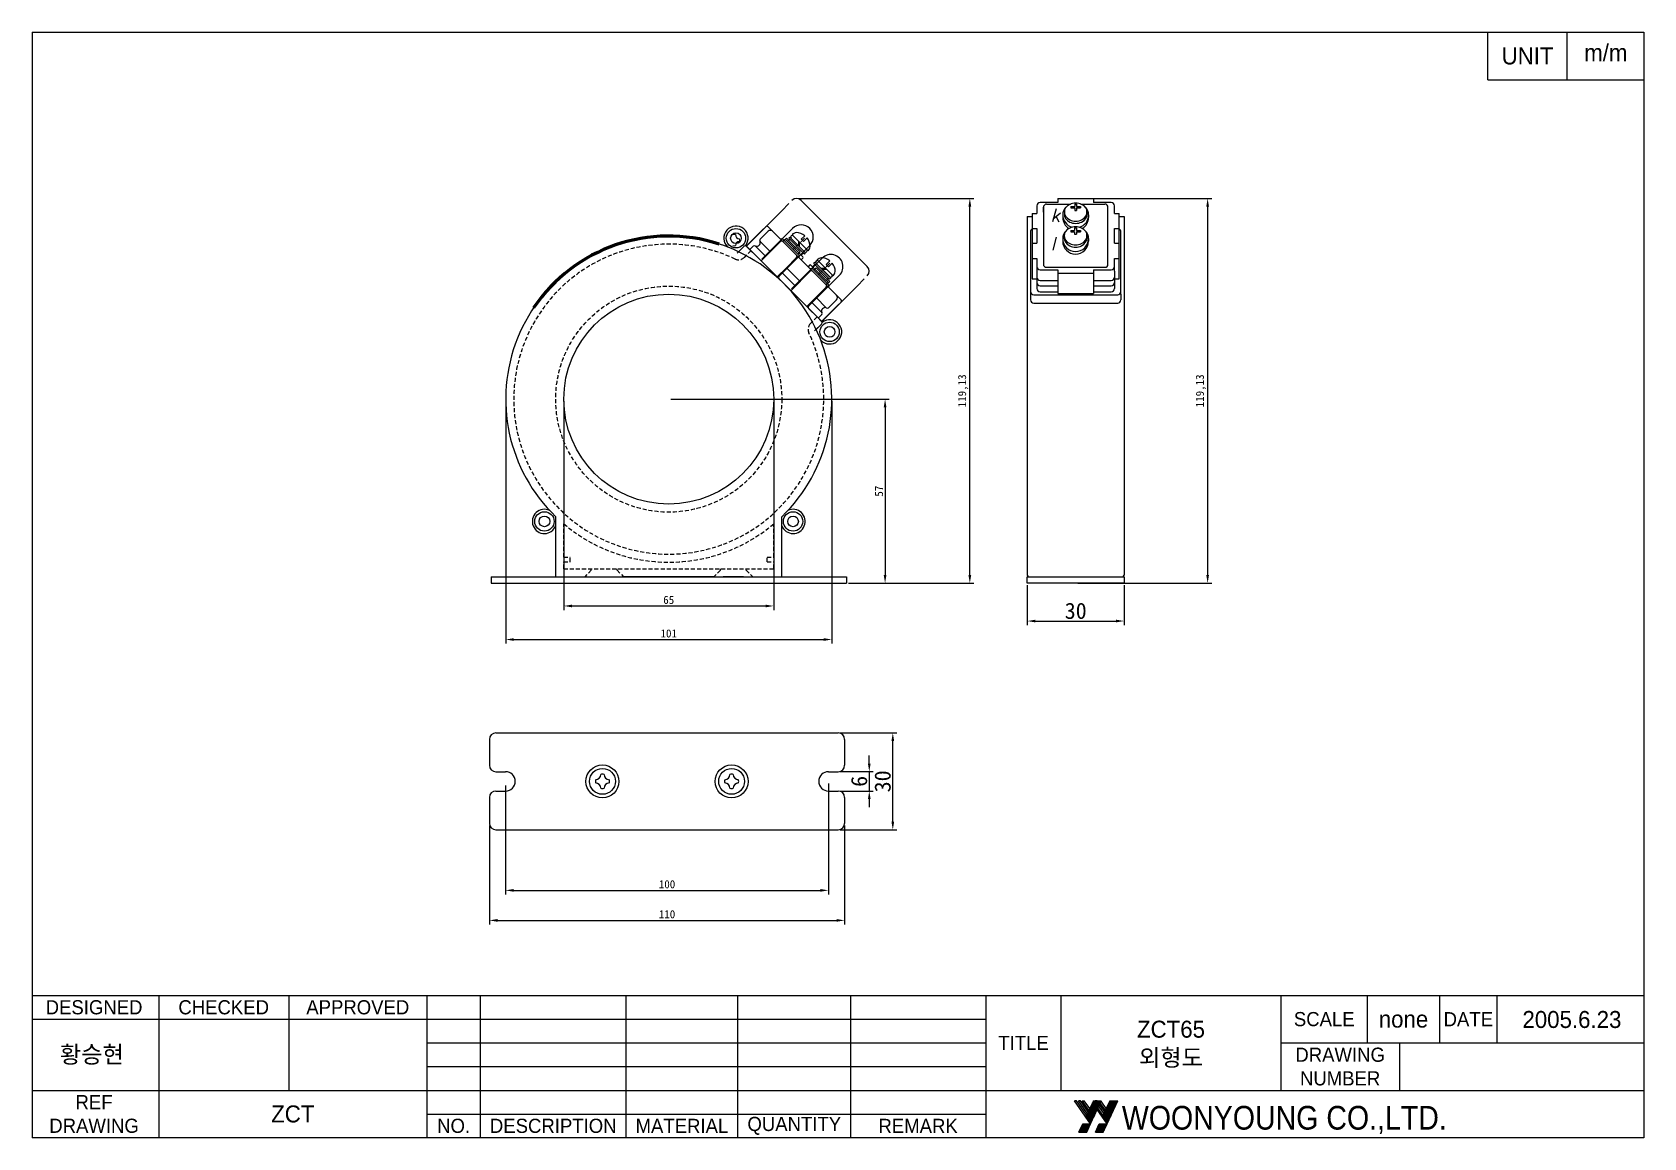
# Model space of a CAD drawing. Header units: millimetres. Extents: x 575 to 1074, y 301 to 644.
import ezdxf

# ---------------------------------------------------------------- set-up
doc = ezdxf.new("R2010")
doc.units = ezdxf.units.MM
for name, pattern in [('CENTER', [2, 1.25, -0.25, 0.25, -0.25]), ('CENTER2', [1.125, 0.75, -0.125, 0.125, -0.125]), ('HIDDEN', [0.375, 0.25, -0.125]), ('HIDDEN2', [4.7625, 3.175, -1.5875])]:
    doc.linetypes.add(name, pattern=pattern)
for name, color, linetype in [('1', 7, 'Continuous'), ('case', 7, 'Continuous'), ('CL', 1, 'CENTER'), ('LAYER1', 4, 'Continuous'), ('가는실선', 7, 'Continuous'), ('단자cover', 5, 'Continuous'), ('단자판', 1, 'Continuous')]:
    doc.layers.add(name, color=color, linetype=linetype)
doc.layers.add('AM_5', color=3, linetype='Continuous', lineweight=25)
doc.styles.add('H', font='Dotum.ttf')
doc.styles.add('M', font='Gulim.ttf', dxfattribs={"height": 3})
doc.styles.add('ROMANT', font='', dxfattribs={"width": 0.9, "height": 3})
doc.styles.get('ROMANT').set_extended_font_data('견고딕')
doc.dimstyles.new('ISO-25', dxfattribs={"dimtxt": 2.5, "dimasz": 2.5, "dimexe": 1.25, "dimexo": 0.625, "dimtad": 1, "dimtxsty": 'Standard', "dimcen": 2.5, "dimadec": 0, "dimazin": 0, "dimtfac": 1, "dimtmove": 0, "dimatfit": 3, "dimfxl": 0, "dimarcsym": 0})
doc.dimstyles.new('ISO-25$0', dxfattribs={"dimtxt": 2.5, "dimasz": 2.5, "dimexe": 1.25, "dimexo": 0.625, "dimtad": 1, "dimtxsty": 'Standard', "dimcen": 2.5, "dimadec": 0, "dimazin": 0, "dimtfac": 1, "dimtmove": 0, "dimatfit": 3, "dimfxl": 0, "dimarcsym": 0})

# ---------------------------------------------------------------- blocks, each defined once
blk = doc.blocks.new('*D1')
at = {"color": 0, "lineweight": -2}
for p, q in [((833.86, 417.24), (833.86, 419.74)), ((824.85, 414.74), (835.11, 414.74)), ((833.86, 414.74), (833.86, 408.74)), ((824.85, 408.74), (835.11, 408.74)), ((833.86, 406.24), (833.86, 403.74))]:
    blk.add_line(p, q, dxfattribs=at)
at = {"color": 0}
for points in [[(833.44, 417.24), (834.28, 417.24), (833.86, 414.74)], [(833.44, 406.24), (834.28, 406.24), (833.86, 408.74)]]:
    blk.add_solid(points, dxfattribs=at)
at = {"layer": 'DEFPOINTS', "color": 0}
for p in [(824.22, 414.74), (824.22, 408.74), (833.86, 408.74)]:
    blk.add_point(p, dxfattribs=at)
at = {"color": 0, "insert": (830.73, 411.74), "char_height": 5, "attachment_point": 5, "rotation": 90}
blk.add_mtext('6', dxfattribs=at)
blk = doc.blocks.new('*D2')
at = {"color": 0, "lineweight": -2}
for p, q in [((882.79, 472.47), (882.79, 460.13)), ((912.79, 472.47), (912.79, 460.13)), ((885.29, 461.38), (910.29, 461.38))]:
    blk.add_line(p, q, dxfattribs=at)
at = {"color": 0}
for points in [[(885.29, 461.8), (885.29, 460.96), (882.79, 461.38)], [(910.29, 461.8), (910.29, 460.96), (912.79, 461.38)]]:
    blk.add_solid(points, dxfattribs=at)
at = {"layer": 'DEFPOINTS', "color": 0}
for p in [(882.79, 473.1), (912.79, 473.1), (912.79, 461.38)]:
    blk.add_point(p, dxfattribs=at)
at = {"color": 0, "insert": (897.79, 464.51), "char_height": 5, "attachment_point": 5}
blk.add_mtext('30', dxfattribs=at)
blk = doc.blocks.new('*D6')
at = {"color": 0, "lineweight": -2}
for p, q in [((824.85, 426.74), (842.4, 426.74)), ((841.15, 399.24), (841.15, 424.24)), ((824.85, 396.74), (842.4, 396.74))]:
    blk.add_line(p, q, dxfattribs=at)
at = {"color": 0}
for points in [[(840.73, 424.24), (841.57, 424.24), (841.15, 426.74)], [(840.73, 399.24), (841.57, 399.24), (841.15, 396.74)]]:
    blk.add_solid(points, dxfattribs=at)
at = {"layer": 'DEFPOINTS', "color": 0}
for p in [(824.22, 426.74), (841.15, 426.74), (824.22, 396.74)]:
    blk.add_point(p, dxfattribs=at)
at = {"color": 0, "insert": (838.02, 411.74), "char_height": 5, "attachment_point": 5, "rotation": 90}
blk.add_mtext('30', dxfattribs=at)
blk = doc.blocks.new('*X10')
at = {"color": 0}
for p, q in [((151.4, 128.86), (153.26, 130.72)), ((151.47, 129.2), (152.99, 130.72)), ((151.51, 128.7), (153.52, 130.72)), ((151.61, 128.54), (153.79, 130.72)), ((151.7, 129.69), (152.72, 130.72)), ((151.72, 128.39), (154.05, 130.72)), ((151.93, 130.18), (152.46, 130.72)), ((152.15, 130.68), (152.19, 130.72)), ((155.61, 129.09), (157.23, 130.72)), ((155.61, 128.82), (157.5, 130.72)), ((155.72, 128.67), (157.76, 130.72)), ((155.82, 128.51), (158.03, 130.72)), ((155.84, 129.59), (156.97, 130.72)), ((155.93, 128.36), (158.29, 130.72)), ((156.07, 130.08), (156.7, 130.72)), ((156.3, 130.57), (156.44, 130.72)), ((151.83, 128.23), (154.02, 130.42)), ((151.94, 128.08), (153.79, 129.92)), ((152.05, 127.92), (153.56, 129.43)), ((152.16, 127.76), (153.33, 128.93)), ((152.27, 127.61), (153.1, 128.44)), ((152.38, 127.45), (152.87, 127.95)), ((152.49, 127.3), (152.64, 127.45)), ((156.04, 128.2), (158.16, 130.31)), ((156.15, 128.04), (157.93, 129.82)), ((156.26, 127.89), (157.7, 129.33)), ((156.37, 127.73), (157.47, 128.83)), ((156.48, 127.58), (157.24, 128.34)), ((156.59, 127.42), (157.01, 127.85)), ((156.7, 127.26), (156.79, 127.35)), ((148.52, 122.8), (150.65, 124.93)), ((148.73, 123.27), (150.38, 124.93)), ((148.79, 122.8), (150.91, 124.93)), ((148.96, 123.76), (150.12, 124.93)), ((149.05, 122.8), (151.18, 124.93)), ((149.18, 124.26), (149.85, 124.93)), ((149.32, 122.8), (151.44, 124.93)), ((149.41, 124.75), (149.59, 124.93)), ((149.58, 122.8), (151.28, 124.49)), ((149.85, 122.8), (151.05, 124)), ((150.11, 122.8), (150.83, 123.51)), ((150.38, 122.8), (150.6, 123.02)), ((152.76, 122.8), (154.89, 124.93)), ((152.87, 123.17), (154.63, 124.93)), ((153.03, 122.8), (155.16, 124.93)), ((153.1, 123.66), (154.36, 124.93)), ((153.29, 122.8), (155.42, 124.93)), ((153.33, 124.16), (154.1, 124.93)), ((153.55, 124.65), (153.83, 124.93)), ((153.56, 122.8), (155.64, 124.88)), ((153.82, 122.8), (155.42, 124.39)), ((154.09, 122.8), (155.19, 123.9)), ((154.36, 122.8), (154.97, 123.41)), ((154.62, 122.8), (154.74, 122.92))]:
    blk.add_line(p, q, dxfattribs=at)
blk = doc.blocks.new('*X11')
at = {"color": 0}
for p, q in [((150.35, 73.46), (150.77, 73.87)), ((150.46, 73.3), (150.88, 73.71)), ((150.52, 73.89), (150.66, 74.03)), ((150.57, 73.14), (150.99, 73.56)), ((154.56, 73.42), (154.98, 73.84)), ((154.65, 73.77), (154.87, 73.99)), ((154.67, 73.27), (155.09, 73.68)), ((154.78, 73.11), (155.2, 73.52)), ((149.51, 71.81), (149.91, 72.21)), ((149.62, 71.66), (150.02, 72.06)), ((149.68, 72.25), (149.8, 72.37)), ((149.73, 71.5), (150.13, 71.9)), ((149.84, 71.35), (150.24, 71.75)), ((149.94, 72.77), (150.31, 73.14)), ((149.94, 71.19), (150.34, 71.59)), ((150, 72.58), (150.42, 72.99)), ((150.05, 71.03), (150.45, 71.43)), ((150.11, 72.42), (150.52, 72.83)), ((150.16, 70.88), (150.56, 71.28)), ((150.22, 72.26), (150.63, 72.68)), ((150.27, 70.72), (150.67, 71.12)), ((150.33, 72.11), (150.74, 72.52)), ((150.38, 70.57), (150.78, 70.97)), ((150.44, 71.95), (150.85, 72.36)), ((150.49, 70.41), (150.89, 70.81)), ((150.55, 71.79), (150.96, 72.21)), ((150.6, 70.26), (151, 70.66)), ((150.66, 71.64), (151.07, 72.05)), ((150.68, 72.99), (151.09, 73.4)), ((150.71, 70.1), (150.78, 70.17)), ((150.77, 71.48), (151.18, 71.89)), ((150.79, 72.83), (151.2, 73.24)), ((150.88, 71.33), (151.29, 71.74)), ((150.9, 72.68), (151.31, 73.09)), ((150.99, 71.17), (151.4, 71.58)), ((151.01, 72.52), (151.42, 72.93)), ((151.09, 71.01), (151.24, 71.16)), ((151.12, 72.36), (151.53, 72.78)), ((151.23, 72.21), (151.64, 72.62)), ((151.34, 72.05), (151.75, 72.46)), ((151.45, 71.9), (151.7, 72.15)), ((153.72, 71.78), (154.12, 72.18)), ((153.81, 72.14), (154.01, 72.34)), ((153.83, 71.63), (154.23, 72.03)), ((153.94, 71.47), (154.34, 71.87)), ((154.05, 71.31), (154.45, 71.71)), ((154.1, 72.7), (154.52, 73.11)), ((154.16, 71.16), (154.56, 71.56)), ((154.21, 72.54), (154.63, 72.96)), ((154.26, 71), (154.66, 71.4)), ((154.32, 72.39), (154.74, 72.8)), ((154.37, 70.85), (154.77, 71.25)), ((154.43, 72.23), (154.84, 72.64)), ((154.48, 70.69), (154.88, 71.09)), ((154.54, 72.07), (154.95, 72.49)), ((154.59, 70.53), (154.99, 70.94)), ((154.65, 71.92), (155.06, 72.33)), ((154.7, 70.38), (155.1, 70.78)), ((154.76, 71.76), (155.17, 72.17)), ((154.81, 70.22), (155.15, 70.57)), ((154.87, 71.61), (155.28, 72.02)), ((154.89, 72.95), (155.3, 73.37)), ((154.98, 71.45), (155.39, 71.86)), ((155, 72.8), (155.41, 73.21)), ((155.09, 71.29), (155.5, 71.71)), ((155.11, 72.64), (155.52, 73.06)), ((155.2, 71.14), (155.61, 71.55)), ((155.22, 72.48), (155.63, 72.9)), ((155.31, 70.98), (155.38, 71.06)), ((155.32, 72.33), (155.74, 72.74)), ((155.43, 72.17), (155.85, 72.59)), ((155.54, 72.01), (155.96, 72.43)), ((155.65, 71.86), (155.84, 72.05))]:
    blk.add_line(p, q, dxfattribs=at)
blk = doc.blocks.new('*X12')
at = {"color": 0}
for p, q in [((151.4, 128.86), (153.26, 130.72)), ((151.47, 129.2), (152.99, 130.72)), ((151.51, 128.7), (153.52, 130.72)), ((151.61, 128.54), (153.79, 130.72)), ((151.7, 129.69), (152.72, 130.72)), ((151.72, 128.39), (154.05, 130.72)), ((151.93, 130.18), (152.46, 130.72)), ((152.15, 130.68), (152.19, 130.72)), ((155.61, 129.09), (157.23, 130.72)), ((155.61, 128.82), (157.5, 130.72)), ((155.72, 128.67), (157.76, 130.72)), ((155.82, 128.51), (158.03, 130.72)), ((155.84, 129.59), (156.97, 130.72)), ((155.93, 128.36), (158.29, 130.72)), ((156.07, 130.08), (156.7, 130.72)), ((156.3, 130.57), (156.44, 130.72)), ((151.83, 128.23), (154.02, 130.42)), ((151.94, 128.08), (153.79, 129.92)), ((152.05, 127.92), (153.56, 129.43)), ((152.16, 127.76), (153.33, 128.93)), ((152.27, 127.61), (153.1, 128.44)), ((152.38, 127.45), (152.87, 127.95)), ((152.49, 127.3), (152.64, 127.45)), ((156.04, 128.2), (158.16, 130.31)), ((156.15, 128.04), (157.93, 129.82)), ((156.26, 127.89), (157.7, 129.33)), ((156.37, 127.73), (157.47, 128.83)), ((156.48, 127.58), (157.24, 128.34)), ((156.59, 127.42), (157.01, 127.85)), ((156.7, 127.26), (156.79, 127.35)), ((148.52, 122.8), (150.65, 124.93)), ((148.73, 123.27), (150.38, 124.93)), ((148.79, 122.8), (150.91, 124.93)), ((148.96, 123.76), (150.12, 124.93)), ((149.05, 122.8), (151.18, 124.93)), ((149.18, 124.26), (149.85, 124.93)), ((149.32, 122.8), (151.44, 124.93)), ((149.41, 124.75), (149.59, 124.93)), ((149.58, 122.8), (151.28, 124.49)), ((149.85, 122.8), (151.05, 124)), ((150.11, 122.8), (150.83, 123.51)), ((150.38, 122.8), (150.6, 123.02)), ((152.76, 122.8), (154.89, 124.93)), ((152.87, 123.17), (154.63, 124.93)), ((153.03, 122.8), (155.16, 124.93)), ((153.1, 123.66), (154.36, 124.93)), ((153.29, 122.8), (155.42, 124.93)), ((153.33, 124.16), (154.1, 124.93)), ((153.55, 124.65), (153.83, 124.93)), ((153.56, 122.8), (155.64, 124.88)), ((153.82, 122.8), (155.42, 124.39)), ((154.09, 122.8), (155.19, 123.9)), ((154.36, 122.8), (154.97, 123.41)), ((154.62, 122.8), (154.74, 122.92))]:
    blk.add_line(p, q, dxfattribs=at)
blk = doc.blocks.new('*D17')
at = {"color": 0, "lineweight": -2}
for p, q in [((721.22, 410.49), (721.22, 376.73)), ((821.22, 411.11), (821.22, 376.73)), ((723.72, 377.98), (818.72, 377.98))]:
    blk.add_line(p, q, dxfattribs=at)
at = {"color": 0}
for points in [[(723.72, 378.4), (723.72, 377.57), (721.22, 377.98)], [(818.72, 378.4), (818.72, 377.57), (821.22, 377.98)]]:
    blk.add_solid(points, dxfattribs=at)
at = {"layer": 'DEFPOINTS', "color": 0}
for p in [(721.22, 411.11), (821.22, 411.74), (821.22, 377.98)]:
    blk.add_point(p, dxfattribs=at)
at = {"color": 0, "insert": (771.22, 379.86), "char_height": 2.5, "attachment_point": 5}
blk.add_mtext('100', dxfattribs=at)
blk = doc.blocks.new('*D18')
at = {"color": 0, "lineweight": -2}
for p, q in [((716.22, 398.11), (716.22, 367.44)), ((826.22, 398.11), (826.22, 367.44)), ((718.72, 368.69), (823.72, 368.69))]:
    blk.add_line(p, q, dxfattribs=at)
at = {"color": 0}
for points in [[(718.72, 369.11), (718.72, 368.27), (716.22, 368.69)], [(823.72, 369.11), (823.72, 368.27), (826.22, 368.69)]]:
    blk.add_solid(points, dxfattribs=at)
at = {"layer": 'DEFPOINTS', "color": 0}
for p in [(716.22, 398.74), (826.22, 398.74), (826.22, 368.69)]:
    blk.add_point(p, dxfattribs=at)
at = {"color": 0, "insert": (771.22, 370.57), "char_height": 2.5, "attachment_point": 5}
blk.add_mtext('110', dxfattribs=at)
blk = doc.blocks.new('*D48')
at = {"layer": 'AM_5', "color": 0, "lineweight": -2}
for p, q in [((721.25, 529.47), (721.25, 454.41)), ((822.25, 529.47), (822.25, 454.41)), ((723.75, 455.66), (819.75, 455.66))]:
    blk.add_line(p, q, dxfattribs=at)
at = {"layer": 'AM_5', "color": 0}
for points in [[(723.75, 456.07), (723.75, 455.24), (721.25, 455.66)], [(819.75, 456.07), (819.75, 455.24), (822.25, 455.66)]]:
    blk.add_solid(points, dxfattribs=at)
at = {"layer": 'DEFPOINTS', "color": 0}
for p in [(721.25, 530.1), (822.25, 530.1), (822.25, 455.66)]:
    blk.add_point(p, dxfattribs=at)
at = {"layer": 'AM_5', "color": 0, "insert": (771.75, 457.53), "char_height": 2.5, "attachment_point": 5}
blk.add_mtext('101', dxfattribs=at)
blk = doc.blocks.new('*D49')
at = {"layer": 'AM_5', "color": 0, "lineweight": -2}
for p, q in [((739.25, 529.47), (739.25, 464.8)), ((804.25, 529.47), (804.25, 464.8)), ((741.75, 466.05), (801.75, 466.05))]:
    blk.add_line(p, q, dxfattribs=at)
at = {"layer": 'AM_5', "color": 0}
for points in [[(741.75, 466.46), (741.75, 465.63), (739.25, 466.05)], [(801.75, 466.46), (801.75, 465.63), (804.25, 466.05)]]:
    blk.add_solid(points, dxfattribs=at)
at = {"layer": 'DEFPOINTS', "color": 0}
for p in [(739.25, 530.1), (804.25, 530.1), (804.25, 466.05)]:
    blk.add_point(p, dxfattribs=at)
at = {"layer": 'AM_5', "color": 0, "insert": (771.75, 467.92), "char_height": 2.5, "attachment_point": 5}
blk.add_mtext('65', dxfattribs=at)
blk = doc.blocks.new('*D50')
at = {"layer": 'AM_5', "color": 0, "lineweight": -2}
for p, q in [((811.95, 592.23), (866.25, 592.23)), ((865, 475.6), (865, 589.73)), ((827.38, 473.1), (866.25, 473.1))]:
    blk.add_line(p, q, dxfattribs=at)
at = {"layer": 'AM_5', "color": 0}
for points in [[(864.58, 589.73), (865.42, 589.73), (865, 592.23)], [(864.58, 475.6), (865.42, 475.6), (865, 473.1)]]:
    blk.add_solid(points, dxfattribs=at)
at = {"layer": 'DEFPOINTS', "color": 0}
for p in [(811.33, 592.23), (865, 592.23), (826.75, 473.1)]:
    blk.add_point(p, dxfattribs=at)
at = {"layer": 'AM_5', "color": 0, "insert": (862.92, 532.66), "char_height": 2.5, "attachment_point": 5, "rotation": 90}
blk.add_mtext('119,13', dxfattribs=at)
blk = doc.blocks.new('*D51')
at = {"layer": 'AM_5', "color": 0, "lineweight": -2}
for p, q in [((898.41, 592.23), (939.9, 592.23)), ((938.65, 589.73), (938.65, 475.6)), ((898.41, 473.1), (939.9, 473.1))]:
    blk.add_line(p, q, dxfattribs=at)
at = {"layer": 'AM_5', "color": 0}
for points in [[(938.23, 589.73), (939.06, 589.73), (938.65, 592.23)], [(938.23, 475.6), (939.06, 475.6), (938.65, 473.1)]]:
    blk.add_solid(points, dxfattribs=at)
at = {"layer": 'DEFPOINTS', "color": 0}
for p in [(897.79, 592.23), (897.79, 473.1), (938.65, 473.1)]:
    blk.add_point(p, dxfattribs=at)
at = {"layer": 'AM_5', "color": 0, "insert": (936.56, 532.66), "char_height": 2.5, "attachment_point": 5, "rotation": 90}
blk.add_mtext('119,13', dxfattribs=at)
blk = doc.blocks.new('*D52')
at = {"layer": 'AM_5', "color": 0, "lineweight": -2}
for p, q in [((772.38, 530.1), (840, 530.1)), ((838.75, 527.6), (838.75, 475.6)), ((827.38, 473.1), (840, 473.1))]:
    blk.add_line(p, q, dxfattribs=at)
at = {"layer": 'AM_5', "color": 0}
for points in [[(838.34, 527.6), (839.17, 527.6), (838.75, 530.1)], [(838.34, 475.6), (839.17, 475.6), (838.75, 473.1)]]:
    blk.add_solid(points, dxfattribs=at)
at = {"layer": 'DEFPOINTS', "color": 0}
for p in [(771.75, 530.1), (826.75, 473.1), (838.75, 473.1)]:
    blk.add_point(p, dxfattribs=at)
at = {"layer": 'AM_5', "color": 0, "insert": (836.88, 501.6), "char_height": 2.5, "attachment_point": 5, "rotation": 90}
blk.add_mtext('57', dxfattribs=at)

msp = doc.modelspace()

# ---------------------------------------------------------------- linework, layer by layer
for p, q in [((1025.454, 628.971), (1025.454, 643.713)), ((802.514, 583.484), (825.141, 560.857)), ((736.755, 475.097), (736.755, 493.693)), ((806.755, 475.097), (806.755, 493.693)), ((736.755, 475.097), (806.755, 475.097)), ((882.786, 475.597), (882.786, 475.597)), ((882.786, 473.097), (882.786, 475.097)), ((882.786, 475.097), (883.286, 475.097)), ((883.286, 475.097), (883.286, 475.097)), ((574.627, 345.426), (1073.716, 345.426)), ((574.627, 345.426), (1069.54, 345.426)), ((613.793, 345.426), (613.793, 301.373)), ((654.055, 345.426), (654.055, 316.057)), ((696.844, 345.426), (696.844, 316.057)), ((696.844, 345.426), (696.844, 338.084)), ((713.413, 301.373), (713.413, 345.426)), ((758.547, 301.373), (758.547, 345.426)), ((793.129, 301.373), (793.129, 345.426)), ((828.136, 301.373), (828.136, 345.426)), ((869.999, 345.426), (869.999, 301.373)), ((869.999, 345.426), (869.999, 330.742)), ((893.279, 316.057), (893.279, 345.426)), ((893.279, 316.057), (893.279, 345.426)), ((961.328, 345.426), (961.328, 316.057)), ((961.328, 345.426), (961.328, 316.057)), ((988.189, 330.742), (988.189, 345.426)), ((988.189, 330.742), (988.189, 345.426)), ((1010.424, 345.426), (1010.424, 330.742)), ((1010.424, 345.426), (1010.424, 330.742)), ((1028.332, 330.742), (1028.332, 345.426)), ((1028.332, 330.742), (1028.332, 345.426)), ((574.627, 338.084), (869.999, 338.084)), ((696.844, 330.742), (869.999, 330.742)), ((961.328, 330.742), (1073.716, 330.742)), ((961.328, 330.742), (1069.54, 330.742)), ((998.039, 330.742), (998.039, 316.057)), ((998.039, 330.742), (998.039, 316.057)), ((696.844, 323.399), (869.999, 323.399)), ((961.328, 323.399), (961.328, 323.399)), ((961.328, 323.399), (961.328, 323.399)), ((574.627, 316.057), (1073.716, 316.057)), ((574.627, 316.057), (1069.54, 316.057)), ((696.844, 316.057), (696.844, 301.373)), ((902.365, 305.704), (897.4, 312.787)), ((898.041, 312.787), (897.4, 312.787)), ((898.041, 312.787), (897.4, 312.787)), ((902.365, 305.704), (897.4, 312.787)), ((901.09, 308.361), (898.041, 312.787)), ((901.09, 308.361), (898.041, 312.787)), ((902.883, 306.757), (898.667, 312.787)), ((899.279, 312.787), (898.667, 312.787)), ((899.279, 312.787), (898.667, 312.787)), ((902.883, 306.757), (898.667, 312.787)), ((901.668, 309.37), (899.279, 312.787)), ((901.668, 309.37), (899.279, 312.787)), ((899.825, 312.825), (900.436, 312.825)), ((903.355, 307.776), (899.825, 312.825)), ((899.825, 312.825), (900.436, 312.825)), ((903.355, 307.776), (899.825, 312.825)), ((902.14, 310.389), (900.436, 312.825)), ((902.14, 310.389), (900.436, 312.825)), ((902.14, 310.389), (901.188, 308.572)), ((902.14, 310.389), (901.188, 308.572)), ((901.668, 309.37), (901.766, 309.581)), ((901.668, 309.37), (901.766, 309.581)), ((903.225, 307.494), (901.766, 309.581)), ((903.225, 307.494), (901.766, 309.581)), ((902.14, 310.389), (902.239, 310.598)), ((902.14, 310.389), (902.239, 310.598)), ((902.236, 310.603), (902.235, 310.605)), ((902.236, 310.603), (902.235, 310.605)), ((903.25, 312.787), (902.238, 310.595)), ((903.25, 312.787), (902.238, 310.595)), ((903.696, 308.513), (902.239, 310.598)), ((903.696, 308.513), (902.239, 310.598)), ((903.25, 312.787), (905.675, 312.787)), ((903.25, 312.787), (905.675, 312.787)), ((903.696, 308.513), (904.422, 310.081)), ((903.696, 308.513), (904.422, 310.081)), ((904.404, 312.787), (903.792, 312.787)), ((904.404, 312.787), (903.792, 312.787)), ((904.422, 310.081), (904.666, 310.609)), ((904.422, 310.081), (904.666, 310.609)), ((907.49, 305.704), (904.422, 310.081)), ((907.49, 305.704), (904.422, 310.081)), ((904.666, 310.609), (904.925, 311.167)), ((904.666, 310.609), (904.925, 311.167)), ((906.215, 308.361), (904.666, 310.609)), ((906.215, 308.361), (904.666, 310.609)), ((904.925, 311.167), (905.168, 311.694)), ((904.925, 311.167), (905.168, 311.694)), ((908.009, 306.757), (904.925, 311.167)), ((908.009, 306.757), (904.925, 311.167)), ((905.168, 311.694), (905.399, 312.192)), ((905.168, 311.694), (905.399, 312.192)), ((906.793, 309.37), (905.168, 311.694)), ((906.793, 309.37), (905.168, 311.694)), ((905.399, 312.192), (905.64, 312.712)), ((905.399, 312.192), (905.64, 312.712)), ((908.475, 307.765), (905.399, 312.192)), ((908.475, 307.765), (905.399, 312.192)), ((905.64, 312.712), (905.675, 312.787)), ((905.64, 312.712), (905.675, 312.787)), ((907.265, 310.389), (905.64, 312.712)), ((907.265, 310.389), (905.64, 312.712)), ((907.265, 310.389), (906.313, 308.572)), ((907.265, 310.389), (906.313, 308.572)), ((906.793, 309.37), (906.891, 309.581)), ((906.793, 309.37), (906.891, 309.581)), ((908.35, 307.494), (906.891, 309.581)), ((908.35, 307.494), (906.891, 309.581)), ((907.265, 310.389), (907.362, 310.599)), ((907.265, 310.389), (907.362, 310.599)), ((908.375, 312.787), (907.362, 310.599)), ((908.375, 312.787), (907.362, 310.599)), ((908.821, 308.513), (907.363, 310.6)), ((908.821, 308.513), (907.363, 310.6)), ((907.521, 305.704), (910.799, 312.786)), ((907.521, 305.704), (910.799, 312.786)), ((908.375, 312.787), (910.809, 312.787)), ((908.375, 312.787), (910.809, 312.787)), ((696.844, 308.715), (869.999, 308.715)), ((898.767, 303.101), (899.962, 305.704)), ((898.767, 303.101), (899.971, 305.704)), ((898.767, 303.101), (899.962, 305.704)), ((898.767, 303.101), (899.971, 305.704)), ((899.962, 305.704), (902.396, 305.704)), ((899.962, 305.704), (902.396, 305.704)), ((901.188, 308.572), (900.866, 307.843)), ((901.188, 308.572), (900.866, 307.843)), ((901.09, 308.361), (901.188, 308.572)), ((901.09, 308.361), (901.188, 308.572)), ((902.715, 306.394), (901.188, 308.572)), ((902.715, 306.394), (901.188, 308.572)), ((901.2, 303.101), (902.396, 305.704)), ((901.2, 303.101), (902.396, 305.704)), ((902.396, 305.704), (902.715, 306.394)), ((902.396, 305.704), (902.715, 306.394)), ((902.715, 306.394), (902.883, 306.757)), ((902.715, 306.394), (902.883, 306.757)), ((902.883, 306.757), (903.225, 307.494)), ((902.883, 306.757), (903.225, 307.494)), ((903.225, 307.494), (903.355, 307.776)), ((903.225, 307.494), (903.355, 307.776)), ((903.355, 307.776), (903.696, 308.513)), ((903.355, 307.776), (903.696, 308.513)), ((903.892, 303.101), (905.087, 305.704)), ((903.892, 303.101), (905.097, 305.704)), ((903.892, 303.101), (905.087, 305.704)), ((903.892, 303.101), (905.097, 305.704)), ((905.087, 305.704), (907.521, 305.704)), ((905.087, 305.704), (907.521, 305.704)), ((906.313, 308.572), (905.98, 307.859)), ((906.313, 308.572), (905.98, 307.859)), ((906.215, 308.361), (906.313, 308.572)), ((906.215, 308.361), (906.313, 308.572)), ((907.84, 306.394), (906.313, 308.572)), ((907.84, 306.394), (906.313, 308.572)), ((906.326, 303.101), (907.521, 305.704)), ((906.326, 303.101), (907.521, 305.704)), ((898.767, 303.101), (901.2, 303.101)), ((898.767, 303.101), (901.2, 303.101)), ((903.892, 303.101), (906.326, 303.101)), ((903.892, 303.101), (906.326, 303.101))]:
    msp.add_line(p, q)
at = {"color": 7}
for p, q in [((885.786, 589.958), (885.786, 587.63)), ((892.286, 590.958), (886.786, 590.958)), ((887.786, 588.027), (887.786, 589.505)), ((887.786, 589.505), (887.786, 571.92)), ((888.786, 590.505), (896.154, 590.505)), ((892.286, 592.226), (892.286, 590.958)), ((892.286, 592.226), (903.286, 592.226)), ((896.286, 589.705), (897.486, 589.705)), ((896.286, 589.705), (896.286, 589.305)), ((896.286, 589.305), (897.486, 589.305)), ((897.486, 590.505), (898.086, 590.505)), ((897.486, 590.505), (897.486, 589.705)), ((897.486, 589.305), (897.486, 588.505)), ((898.086, 590.505), (898.086, 589.705)), ((898.086, 589.705), (899.286, 589.705)), ((898.086, 589.305), (899.286, 589.305)), ((898.086, 589.305), (898.086, 588.505)), ((899.286, 589.705), (899.286, 589.305)), ((899.417, 590.505), (906.786, 590.505)), ((903.286, 592.226), (903.286, 590.958)), ((908.786, 590.958), (903.286, 590.958)), ((907.786, 588.027), (907.786, 589.505)), ((882.786, 586.703), (884.286, 586.703)), ((882.786, 586.703), (882.786, 475.597)), ((884.286, 587.63), (885.786, 587.63)), ((893.786, 587.147), (893.786, 586.371)), ((894.286, 588.215), (894.286, 587.285)), ((897.486, 588.505), (898.086, 588.505)), ((901.286, 588.215), (901.286, 587.24)), ((901.786, 587.147), (901.786, 586.371)), ((907.786, 571.92), (907.786, 588.027)), ((909.786, 587.63), (911.286, 587.63)), ((911.286, 567.331), (911.286, 587.63)), ((911.286, 586.703), (912.786, 586.703)), ((912.786, 586.703), (912.786, 475.597)), ((810.108, 582.958), (800.564, 573.413)), ((802.514, 583.484), (811.353, 574.645)), ((806.968, 579.029), (807.11, 578.888)), ((807.605, 579.383), (807.11, 578.888)), ((808.029, 579.383), (808.524, 578.888)), ((809.231, 579.595), (808.524, 578.888)), ((808.913, 579.913), (809.267, 580.267)), ((813.792, 575.034), (808.913, 579.913)), ((809.267, 580.267), (814.146, 575.388)), ((809.62, 580.62), (809.62, 580.62)), ((809.938, 581.009), (814.888, 576.059)), ((811.942, 579.006), (811.942, 577.591)), ((812.767, 579.595), (813.877, 580.705)), ((813.474, 578.888), (812.767, 579.595)), ((814.584, 579.998), (813.474, 578.888)), ((884.286, 582.887), (885.786, 582.887)), ((884.786, 582.887), (885.786, 582.887)), ((885.786, 582.887), (885.786, 578.437)), ((893.753, 579.643), (893.753, 578.867)), ((894.253, 580.711), (894.253, 579.781)), ((896.253, 582.347), (896.253, 581.947)), ((896.253, 582.347), (897.453, 582.347)), ((896.253, 581.947), (897.453, 581.947)), ((897.453, 583.147), (898.053, 583.147)), ((897.453, 583.147), (897.453, 582.347)), ((897.453, 581.947), (897.453, 581.147)), ((897.453, 581.147), (898.053, 581.147)), ((898.053, 583.147), (898.053, 582.347)), ((898.053, 582.347), (899.253, 582.347)), ((898.053, 581.947), (899.253, 581.947)), ((898.053, 581.947), (898.053, 581.147)), ((899.253, 582.347), (899.253, 581.947)), ((901.253, 580.857), (901.253, 579.883)), ((901.753, 579.79), (901.753, 579.013)), ((909.786, 582.887), (910.786, 582.887)), ((909.786, 578.437), (909.786, 582.887)), ((909.786, 582.887), (911.286, 582.887)), ((911.786, 562.644), (911.786, 581.887)), ((815.411, 577.655), (805.867, 568.11)), ((808.524, 578.888), (812.767, 574.645)), ((811.353, 574.645), (813.827, 572.17)), ((812.177, 578.77), (812.177, 577.356)), ((813.474, 575.352), (812.767, 574.645)), ((812.767, 574.645), (813.262, 574.15)), ((813.792, 575.034), (814.146, 575.388)), ((814.499, 575.741), (814.499, 575.741)), ((884.286, 578.437), (885.786, 578.437)), ((909.786, 578.437), (911.286, 578.437)), ((808.171, 570.756), (812.413, 566.513)), ((815.595, 569.695), (809.585, 563.685)), ((819.297, 573.762), (809.768, 564.21)), ((813.262, 573.726), (812.767, 573.231)), ((813.827, 572.17), (825.141, 560.857)), ((815.383, 571.605), (814.888, 571.11)), ((816.302, 571.11), (815.807, 571.605)), ((817.009, 571.817), (816.302, 571.11)), ((816.302, 571.11), (820.545, 566.867)), ((816.691, 572.135), (817.045, 572.488)), ((816.691, 572.135), (821.57, 567.256)), ((821.924, 567.609), (817.045, 572.488)), ((817.398, 572.842), (817.398, 572.842)), ((817.398, 572.135), (821.57, 567.963)), ((822.666, 568.281), (817.716, 573.231)), ((822.277, 568.67), (818.105, 572.842)), ((820.427, 570.52), (819.013, 570.52)), ((820.663, 570.285), (819.249, 570.285)), ((821.655, 572.927), (820.545, 571.817)), ((820.545, 571.817), (821.252, 571.11)), ((821.252, 571.11), (822.362, 572.22)), ((884.286, 573.695), (885.786, 573.695)), ((885.786, 571.159), (885.786, 567.331)), ((886.786, 570.159), (892.286, 570.159)), ((892.286, 570.159), (892.286, 562.76)), ((892.286, 569.098), (903.286, 569.098)), ((903.286, 570.159), (908.786, 570.159)), ((903.286, 570.159), (903.286, 562.76)), ((909.786, 569.688), (909.786, 573.695)), ((909.786, 573.695), (911.286, 573.695)), ((909.786, 569.688), (909.786, 568.929)), ((824.607, 568.465), (815.07, 558.906)), ((821.252, 567.574), (820.545, 566.867)), ((821.04, 566.372), (820.545, 566.867)), ((821.04, 565.948), (820.545, 565.453)), ((820.686, 565.311), (820.545, 565.453)), ((821.57, 567.256), (821.924, 567.609)), ((822.277, 567.963), (822.277, 567.963)), ((884.286, 567.331), (885.786, 567.331)), ((885.786, 567.331), (885.786, 566.572)), ((885.786, 566.572), (885.786, 565.339)), ((885.786, 565.339), (885.786, 564.322)), ((886.786, 566.831), (892.286, 566.831)), ((886.786, 565.209), (892.286, 565.209)), ((903.286, 566.831), (908.786, 566.831)), ((903.286, 565.209), (908.786, 565.209)), ((909.786, 568.929), (909.786, 566.572)), ((909.786, 567.331), (911.286, 567.331)), ((909.786, 566.572), (909.786, 565.339)), ((909.786, 565.339), (909.786, 564.322)), ((883.786, 562.644), (883.786, 560.839)), ((884.786, 562.381), (910.786, 562.381)), ((892.286, 562.76), (903.286, 562.76)), ((911.786, 562.644), (911.786, 560.839)), ((716.755, 475.097), (745.825, 475.097)), ((716.755, 475.097), (716.755, 473.097)), ((736.755, 475.097), (806.755, 475.097)), ((748.654, 475.097), (754.855, 475.097)), ((785.825, 475.097), (757.684, 475.097)), ((794.855, 475.097), (788.654, 475.097)), ((797.684, 475.097), (826.755, 475.097)), ((826.755, 475.097), (826.755, 473.097)), ((883.286, 475.097), (912.286, 475.097)), ((897.786, 475.097), (912.786, 475.097)), ((912.786, 475.097), (912.786, 473.097)), ((716.755, 473.097), (826.755, 473.097)), ((912.786, 473.097), (882.786, 473.097)), ((716.222, 424.738), (716.222, 416.738)), ((718.222, 426.738), (824.222, 426.738)), ((826.222, 424.738), (826.222, 416.738)), ((718.222, 414.738), (721.222, 414.738)), ((821.222, 414.738), (824.222, 414.738)), ((716.222, 406.738), (716.222, 398.738)), ((718.222, 408.738), (721.222, 408.738)), ((821.222, 408.738), (824.222, 408.738)), ((826.222, 406.738), (826.222, 398.738)), ((718.222, 396.738), (824.222, 396.738))]:
    msp.add_line(p, q, dxfattribs=at)
at = {"color": 7, "linetype": 'CENTER2'}
for p, q in [((909.786, 587.63), (909.786, 589.958)), ((885.786, 573.695), (885.786, 571.159))]:
    msp.add_line(p, q, dxfattribs=at)
at = {"color": 7, "linetype": 'Continuous'}
for p, q in [((884.286, 587.63), (884.286, 567.331)), ((801.807, 583.484), (795.796, 577.474)), ((802.514, 582.07), (800.039, 579.595)), ((883.786, 581.887), (883.786, 562.644)), ((795.089, 577.474), (792.901, 575.286)), ((801.807, 574.292), (798.625, 577.474)), ((803.221, 575.706), (800.039, 578.888)), ((806.756, 569.342), (810.999, 565.099)), ((888.786, 570.92), (906.786, 570.92)), ((815.949, 560.149), (819.131, 556.968)), ((817.363, 561.564), (820.545, 558.382)), ((825.141, 560.149), (819.131, 554.139)), ((823.727, 560.857), (821.252, 558.382)), ((884.786, 559.839), (910.786, 559.839)), ((886.786, 563.322), (892.286, 563.322)), ((903.286, 563.322), (908.786, 563.322)), ((819.131, 553.432), (816.943, 551.244))]:
    msp.add_line(p, q, dxfattribs=at)
at = {"linetype": 'Continuous'}
for p, q in [((801.807, 583.484), (795.796, 577.474)), ((802.514, 582.07), (800.039, 579.595)), ((795.089, 577.474), (793.359, 575.743)), ((798.625, 577.474), (801.807, 574.292)), ((800.039, 578.888), (803.221, 575.706)), ((811.353, 574.645), (807.11, 578.888)), ((806.756, 569.342), (810.999, 565.099)), ((808.171, 570.756), (812.413, 566.513)), ((813.827, 572.17), (823.727, 562.271)), ((816.302, 569.695), (820.545, 565.453)), ((815.949, 560.149), (819.131, 556.968)), ((817.363, 561.564), (820.545, 558.382)), ((825.141, 560.149), (819.131, 554.139)), ((823.727, 560.857), (821.252, 558.382)), ((819.131, 553.432), (817.4, 551.701))]:
    msp.add_line(p, q, dxfattribs=at)
at = {"color": 3, "linetype": 'HIDDEN', "ltscale": 5}
for p, q in [((797.21, 576.059), (795.126, 573.975)), ((817.716, 555.553), (815.632, 553.469)), ((739.255, 481.197), (739.255, 491.445)), ((804.255, 481.197), (804.255, 491.445)), ((739.255, 481.197), (741.255, 481.197)), ((739.255, 479.697), (741.255, 479.697)), ((739.255, 477.597), (739.255, 479.697)), ((741.255, 479.697), (741.255, 481.197)), ((802.255, 481.197), (804.255, 481.197)), ((802.255, 479.697), (802.255, 481.197)), ((802.255, 479.697), (804.255, 479.697)), ((804.255, 477.597), (804.255, 479.697)), ((739.255, 477.597), (804.255, 477.597)), ((747.755, 477.097), (745.755, 475.097)), ((747.755, 477.097), (747.755, 477.597)), ((755.755, 477.097), (755.755, 477.597)), ((755.755, 477.097), (757.755, 475.097)), ((787.755, 477.097), (785.755, 475.097)), ((787.755, 477.097), (787.755, 477.597)), ((795.755, 477.097), (795.755, 477.597)), ((795.755, 477.097), (797.755, 475.097))]:
    msp.add_line(p, q, dxfattribs=at)
for centre, radius in [((792.574, 579.923), 3), ((792.574, 579.923), 1.65), ((771.755, 530.097), 32.5), ((821.58, 550.917), 3), ((821.58, 550.917), 1.65), ((733.255, 492.233), 3), ((810.255, 492.233), 3), ((733.255, 492.245), 1.65), ((810.255, 492.233), 1.65)]:
    msp.add_circle(centre, radius)
msp.add_circle((771.755, 530.097), 35, dxfattribs=at)
at = {"color": 7}
for centre, radius in [((751.222, 411.738), 5.1), ((751.222, 411.738), 4), ((791.222, 411.738), 5.1), ((791.222, 411.738), 4)]:
    msp.add_circle(centre, radius, dxfattribs=at)
for centre, radius, start, end in [((886.786, 589.958), 1, 90, 180), ((888.786, 589.505), 1, 90, 180), ((896.782, 587.299), 3, 132.40496, 182.89781), ((898.789, 587.299), 3, 357.10219, 47.59504), ((906.786, 589.505), 1, 0, 90), ((908.786, 589.958), 1, 0, 90), ((812.76, 580.306), 3.75, 315, 135), ((897.786, 587.147), 4, 180, 253.46187), ((897.786, 586.371), 4, 180, 238.63292), ((897.786, 587.147), 4, 286.09273, 0), ((897.786, 586.371), 4, 300.85545, 0), ((791.992, 579.326), 1.75, 76.78702, 103.21298), ((793.696, 581.03), 1.304, 180, 270), ((791.992, 579.326), 1.75, 346.78702, 13.21298), ((806.756, 578.534), 0.5, 45, 135), ((807.817, 579.171), 0.3, 45, 135), ((809.974, 580.267), 0.5, 135, 225), ((809.974, 580.267), 0.5, 45, 135), ((811.565, 579.383), 2.3, 98.1301, 135), ((811.211, 577.46), 4.2, 50.59833, 89.6131), ((811.339, 577.332), 4.2, 0.3869, 39.40167), ((884.786, 581.887), 1, 120, 180), ((896.749, 579.941), 3, 132.40496, 182.89781), ((897.753, 579.79), 4, 180, 0), ((897.753, 579.013), 4, 180, 0), ((898.757, 579.941), 3, 357.10219, 47.59504), ((910.786, 581.887), 1, 0, 60), ((791.992, 579.326), 1.75, 256.78702, 283.21298), ((793.696, 577.623), 1.304, 90, 180), ((795.443, 577.12), 0.5, 45, 135), ((810.999, 574.292), 0.5, 315, 45), ((813.05, 573.938), 0.3, 315, 45), ((814.146, 576.095), 0.5, 225, 315), ((814.146, 576.095), 0.5, 315, 45), ((813.262, 577.686), 2.3, 315, 351.8699), ((821.963, 571.125), 3.75, 314.83373, 135.30108), ((815.595, 571.392), 0.3, 45, 135), ((815.949, 569.342), 0.5, 45, 135), ((817.752, 572.488), 0.5, 135, 225), ((817.752, 572.488), 0.5, 45, 135), ((819.343, 571.605), 2.3, 98.1301, 135), ((818.989, 569.682), 4.2, 50.59833, 89.6131), ((819.117, 569.554), 4.2, 0.3869, 39.40167), ((821.04, 569.908), 2.3, 315, 351.8699), ((886.786, 571.159), 1, 180, 270), ((906.786, 571.92), 1, 270, 0), ((908.786, 571.159), 1, 270, 0), ((806.22, 567.756), 0.5, 135, 225), ((820.191, 565.099), 0.5, 315, 45), ((820.828, 566.16), 0.3, 315, 45), ((821.924, 568.317), 0.5, 225, 315), ((821.924, 568.317), 0.5, 315, 45), ((886.786, 567.831), 1, 180, 270), ((886.786, 566.209), 1, 180, 270), ((886.786, 564.322), 1, 180, 270), ((908.786, 567.831), 1, 270, 0), ((908.786, 566.209), 1, 270, 0), ((908.786, 564.322), 1, 270, 0), ((884.786, 563.381), 1, 180, 270), ((884.786, 560.839), 1, 180, 270), ((910.786, 563.381), 1, 270, 0), ((910.786, 560.839), 1, 270, 0), ((815.424, 558.553), 0.5, 135.06741, 225), ((818.777, 553.786), 0.5, 315, 45), ((912.286, 475.597), 0.5, 270, 0), ((718.222, 424.738), 2, 90, 180), ((824.222, 424.738), 2, 0, 90), ((718.222, 416.738), 2, 180, 270), ((721.222, 411.738), 3, 270, 90), ((821.222, 411.738), 3, 90, 270), ((824.222, 416.738), 2, 270, 0), ((751.222, 411.738), 2.2, 166.86344, 193.13656), ((749.08, 413.881), 1.642, 270, 0), ((749.08, 409.596), 1.642, 0, 90), ((751.222, 411.738), 2.2, 76.86344, 103.13656), ((751.222, 411.738), 2.2, 256.86344, 283.13656), ((753.364, 413.881), 1.642, 180, 270), ((753.364, 409.596), 1.642, 90, 180), ((751.222, 411.738), 2.2, 346.86344, 13.13656), ((791.222, 411.738), 2.2, 166.86344, 193.13656), ((789.08, 413.881), 1.642, 270, 0), ((789.08, 409.596), 1.642, 0, 90), ((791.222, 411.738), 2.2, 76.86344, 103.13656), ((791.222, 411.738), 2.2, 256.86344, 283.13656), ((793.364, 413.881), 1.642, 180, 270), ((793.364, 409.596), 1.642, 90, 180), ((791.222, 411.738), 2.2, 346.86344, 13.13656), ((718.222, 406.738), 2, 90, 180), ((824.222, 406.738), 2, 0, 90), ((718.222, 398.738), 2, 180, 270), ((824.222, 398.738), 2, 270, 0)]:
    msp.add_arc(centre, radius, start, end, dxfattribs=at)
for centre, radius, start, end in [((771.755, 530.097), 50.5, 313.87356, 226.12644), ((792.574, 579.923), 3.75, 321.97597, 227.00923), ((806.756, 578.534), 0.5, 45, 135), ((810.999, 574.292), 0.5, 315, 45), ((815.949, 569.342), 0.5, 45, 135), ((820.191, 565.099), 0.5, 315, 45), ((821.58, 550.917), 3.75, 222.99077, 128.02403), ((733.255, 492.233), 3.75, 64.83679, 338.95953), ((810.255, 492.233), 3.75, 201.03948, 115.16325), ((883.286, 475.597), 0.5, 180, 270)]:
    msp.add_arc(centre, radius, start, end)
at = {"linetype": 'Continuous'}
for centre, radius, start, end in [((802.16, 583.13), 0.5, 45, 135), ((803.221, 581.363), 1, 45, 135), ((795.443, 577.12), 0.5, 45, 135), ((823.02, 561.564), 1, 315, 45), ((824.788, 560.503), 0.5, 315, 45), ((818.777, 553.786), 0.5, 315, 45)]:
    msp.add_arc(centre, radius, start, end, dxfattribs=at)
at = {"color": 7, "linetype": 'Continuous'}
for centre, radius, start, end in [((802.16, 583.13), 0.5, 45, 135), ((803.221, 581.363), 1, 45, 135), ((888.786, 571.92), 1, 180, 270), ((823.02, 561.564), 1, 315, 45), ((824.788, 560.503), 0.5, 315, 45)]:
    msp.add_arc(centre, radius, start, end, dxfattribs=at)
at = {"color": 3, "linetype": 'HIDDEN', "ltscale": 5}
for centre, radius, start, end in [((771.755, 530.097), 48, 64.67191, 25.32809), ((793.359, 575.743), 2.5, 244.67191, 315), ((817.4, 551.701), 2.5, 135, 205.32809), ((771.755, 530.097), 50.5, 229.94188, 310.05812)]:
    msp.add_arc(centre, radius, start, end, dxfattribs=at)
at = {"color": 7}
for centre, ratio, start_param, end_param in [((897.786, 588.215), 0.7395024, 3.0582092, 6.3665688), ((897.786, 587.999), 0.8000408, -0.0770609, 3.2186535), ((897.786, 587.327), 0.8000408, -0.0770609, 3.2186535), ((897.753, 580.857), 0.7395024, 3.0582092, 6.3665688), ((897.753, 580.642), 0.8000408, -0.0770609, 3.2186535), ((897.753, 579.97), 0.8000408, -0.0770609, 3.2186535)]:
    msp.add_ellipse(centre, major_axis=(-3.5, 0), ratio=ratio, start_param=start_param, end_param=end_param, dxfattribs=at)
at = {"layer": '1', "color": 2, "lineweight": 60}
msp.add_arc((771.755, 530.097), 50.5, 72, 146, dxfattribs=at)
at = {"layer": 'case'}
for p, q in [((795.796, 577.474), (819.131, 554.139)), ((796.857, 576.413), (797.918, 577.474)), ((800.392, 572.877), (806.403, 578.888)), ((808.171, 570.756), (805.254, 567.839)), ((811.353, 573.938), (808.171, 570.756)), ((815.595, 569.695), (809.585, 563.685)), ((820.545, 564.746), (814.535, 558.735)), ((818.07, 555.2), (819.131, 556.26))]:
    msp.add_line(p, q, dxfattribs=at)
at = {"layer": 'case', "color": 7}
for p, q in [((795.796, 577.474), (819.131, 554.139)), ((819.131, 554.139), (795.796, 577.474)), ((796.857, 576.413), (797.918, 577.474)), ((800.392, 572.877), (806.403, 578.888)), ((808.171, 570.756), (805.342, 567.928)), ((811.353, 573.938), (808.171, 570.756)), ((820.545, 564.746), (814.535, 558.735)), ((818.07, 555.2), (819.131, 556.26))]:
    msp.add_line(p, q, dxfattribs=at)
at = {"layer": 'case'}
for centre, radius, start, end in [((800.392, 579.241), 0.5, 135, 225), ((798.271, 577.12), 0.5, 45, 135), ((798.978, 578.534), 1.118, 251.56505, 18.43495), ((820.191, 557.321), 1.118, 71.56505, 198.43495), ((818.777, 556.614), 0.5, 315, 45), ((820.898, 558.735), 0.5, 225, 315)]:
    msp.add_arc(centre, radius, start, end, dxfattribs=at)
at = {"layer": 'case', "color": 7}
for centre, radius, start, end in [((800.392, 579.241), 0.5, 135, 225), ((798.271, 577.12), 0.5, 45, 135), ((798.978, 578.534), 1.118, 251.56505, 18.43495), ((820.191, 557.321), 1.118, 71.56505, 198.43495), ((818.777, 556.614), 0.5, 315, 45), ((820.898, 558.735), 0.5, 225, 315)]:
    msp.add_arc(centre, radius, start, end, dxfattribs=at)
at = {"layer": 'CL', "color": 7}
for p, q in [((810.292, 576.413), (813.827, 579.948)), ((818.07, 568.635), (821.606, 572.17))]:
    msp.add_line(p, q, dxfattribs=at)
at = {"layer": 'LAYER1'}
for p, q in [((574.627, 643.713), (1073.716, 643.713)), ((574.627, 643.713), (574.627, 301.373)), ((574.627, 643.713), (574.627, 301.373)), ((1073.716, 643.713), (1073.716, 301.373)), ((1073.716, 301.373), (574.627, 301.373)), ((1069.54, 301.373), (574.627, 301.373))]:
    msp.add_line(p, q, dxfattribs=at)
at = {"layer": '가는실선', "linetype": 'Continuous'}
for p, q in [((1050.024, 628.971), (1050.024, 643.713)), ((1025.454, 628.971), (1073.716, 628.971))]:
    msp.add_line(p, q, dxfattribs=at)
at = {"layer": '단자cover', "color": 7, "linetype": 'HIDDEN2'}
for p, q in [((806.732, 588.458), (809.914, 591.64)), ((830.066, 565.124), (833.248, 568.306))]:
    msp.add_line(p, q, dxfattribs=at)
at = {"layer": '단자cover', "color": 7}
for p, q in [((812.742, 591.64), (833.248, 571.134)), ((806.732, 588.458), (795.772, 577.498)), ((795.772, 577.498), (799.856, 573.413)), ((805.867, 567.403), (809.06, 564.21)), ((830.066, 565.124), (819.106, 554.163)), ((815.07, 558.199), (817.692, 555.578))]:
    msp.add_line(p, q, dxfattribs=at)
at = {"layer": '단자cover', "color": 7, "linetype": 'Continuous'}
msp.add_line((817.692, 555.578), (819.106, 554.163), dxfattribs=at)
at = {"layer": '단자cover', "color": 7}
for centre, start, end in [((811.328, 590.226), 45, 135), ((831.834, 569.72), 315, 45)]:
    msp.add_arc(centre, 2, start, end, dxfattribs=at)
at = {"layer": '단자판', "linetype": 'Continuous'}
for p, q in [((809.585, 577.12), (807.11, 579.595)), ((807.463, 579.241), (808.171, 579.948)), ((810.292, 577.827), (808.171, 579.948)), ((809.585, 577.12), (812.06, 574.645)), ((810.292, 577.827), (812.413, 575.706)), ((811.706, 574.999), (812.413, 575.706)), ((818.777, 567.928), (816.302, 570.403)), ((816.656, 570.049), (817.363, 570.756)), ((819.484, 568.635), (817.363, 570.756)), ((818.777, 567.928), (821.252, 565.453)), ((819.484, 568.635), (821.606, 566.513)), ((820.898, 565.806), (821.606, 566.513))]:
    msp.add_line(p, q, dxfattribs=at)
for centre, start, end in [((806.756, 579.241), 45, 135), ((811.706, 574.292), 315, 45), ((815.949, 570.049), 45, 135), ((820.898, 565.099), 315, 45)]:
    msp.add_arc(centre, 0.5, start, end, dxfattribs=at)

# ---------------------------------------------------------------- block references
at = {"xscale": 1.223691654879803, "yscale": 1.223691654879803, "zscale": 1.223691654879774}
for name, p in [('*X10', (717.037, 152.831)), ('*X12', (717.037, 152.831)), ('*X11', (717.933, 219.94))]:
    msp.add_blockref(name, p, dxfattribs=at)

# ---------------------------------------------------------------- texts
at = {"style": 'ROMANT', "width": 0.9}
for s in ['WOONYOUNG CO.,LTD', 'WOONYOUNG CO.,LTD.']:
    msp.add_text(s, height=7.34215, dxfattribs=at).set_placement((912.082, 303.9))
at = {"color": 7, "char_height": 4, "attachment_point": 1, "style": 'H'}
for s, insert, width in [('{\\Fscripts.shx;k}', (889.955, 589.035), 5.442), ('{\\Fscripts.shx;l}', (890.015, 580.223), 2.4563)]:
    msp.add_mtext(s, dxfattribs=dict(at, insert=insert, width=width))
at = {"layer": '가는실선', "style": 'M'}
for s, insert, char_height, width, attachment_point in [('UNIT', (1037.739, 636.342), 5.265, 24.57, 5), ('m/m', (1055.274, 640.012), 5.265, 16.26885, 1), ('DESIGNED', (593.774, 341.755), 4.3875, 40.0491, 5), ('CHECKED', (633.923, 341.755), 4.3875, 40.2597, 5), ('APPROVED', (675.448, 341.755), 4.3875, 42.7869, 5), ('SCALE', (974.762, 338.084), 4.3875, 26.86905, 5), ('SCALE', (974.762, 338.084), 4.3875, 26.86905, 5), ('none', (999.307, 338.084), 5.265, 22.23585, 5), ('none', (999.307, 338.084), 5.265, 22.23585, 5), ('DATE', (1019.375, 338.084), 4.3875, 17.901, 5), ('DATE', (1019.375, 338.084), 4.3875, 17.901, 5), ('2005.6.23', (1051.463, 337.965), 5.265, 45.82317, 5), ('ZCT65\\P외형도', (927.299, 330.323), 5.265, 68.04135, 5), ('황승현', (583.152, 329.813), 5.265, 26.72865, 1), ('TITLE', (881.634, 330.742), 4.3875, 23.2713, 5), ('TITLE', (881.634, 330.742), 4.3875, 23.2713, 5), ('DRAWING\\PNUMBER', (979.685, 323.399), 4.3875, 36.7146, 5), ('DRAWING\\PNUMBER', (979.685, 323.399), 4.3875, 36.7146, 5), ('REF\\PDRAWING', (593.774, 308.715), 4.3875, 40.0491, 5), ('ZCT', (655.317, 308.715), 5.265, 83.0466, 5), ('NO.', (705.127, 305.044), 4.3875, 16.5672, 5), ('DESCRIPTION', (735.982, 305.044), 4.3875, 45.1386, 5), ('MATERIAL', (775.834, 305.044), 4.3875, 34.5735, 5), ('QUANTITY', (810.635, 305.044), 4.3875, 35.01225, 5), ('REMARK', (848.979, 305.044), 4.3875, 41.86264, 5)]:
    msp.add_mtext(s, dxfattribs=dict(at, insert=insert, char_height=char_height, width=width, attachment_point=attachment_point))

# ---------------------------------------------------------------- dimensions: what is measured, and where the dimension line sits
at = {"color": 7}
dim = msp.add_linear_dim(base=(912.786, 461.381), p1=(882.786, 473.097), p2=(912.786, 473.097), dimstyle='ISO-25', override={"dimtxt": 5}, dxfattribs=at)
dim.commit()
dim.dimension.update_dxf_attribs({"geometry": '*D2', "text_midpoint": (897.786, 461.381), "dimtype": 160})
for base, p1, p2, picture, middle in [((841.15, 426.738), (824.222, 396.738), (824.222, 426.738), '*D6', (838.025, 411.738)), ((833.86, 408.738), (824.222, 414.738), (824.222, 408.738), '*D1', (830.735, 411.738))]:
    dim = msp.add_linear_dim(base=base, p1=p1, p2=p2, angle=90, dimstyle='ISO-25', override={"dimtxt": 5}, dxfattribs=at)
    dim.commit()
    dim.dimension.update_dxf_attribs({"geometry": picture, "text_midpoint": middle})
for base, p1, p2, picture, middle in [((821.222, 377.985), (721.222, 411.113), (821.222, 411.738), '*D17', (771.222, 379.86)), ((826.222, 368.691), (716.222, 398.738), (826.222, 398.738), '*D18', (771.222, 370.566))]:
    dim = msp.add_linear_dim(base=base, p1=p1, p2=p2, dimstyle='ISO-25')
    dim.commit()
    dim.dimension.update_dxf_attribs({"geometry": picture, "text_midpoint": middle})
at = {"layer": 'AM_5'}
for base, p1, p2, picture, middle in [((864.999, 592.226), (826.755, 473.097), (811.328, 592.226), '*D50', (862.915, 532.662)), ((938.647, 473.097), (897.786, 592.226), (897.786, 473.097), '*D51', (936.564, 532.662)), ((838.755, 473.097), (771.755, 530.097), (826.755, 473.097), '*D52', (836.88, 501.597))]:
    dim = msp.add_linear_dim(base=base, p1=p1, p2=p2, angle=90, dimstyle='ISO-25$0', dxfattribs=at)
    dim.commit()
    dim.dimension.update_dxf_attribs({"geometry": picture, "text_midpoint": middle})
for base, p1, p2, picture, middle in [((822.255, 455.658), (721.255, 530.097), (822.255, 530.097), '*D48', (771.755, 457.533)), ((804.255, 466.045), (739.255, 530.097), (804.255, 530.097), '*D49', (771.755, 467.92))]:
    dim = msp.add_linear_dim(base=base, p1=p1, p2=p2, dimstyle='ISO-25$0', dxfattribs=at)
    dim.commit()
    dim.dimension.update_dxf_attribs({"geometry": picture, "text_midpoint": middle})

doc.saveas('drawing.dxf')
